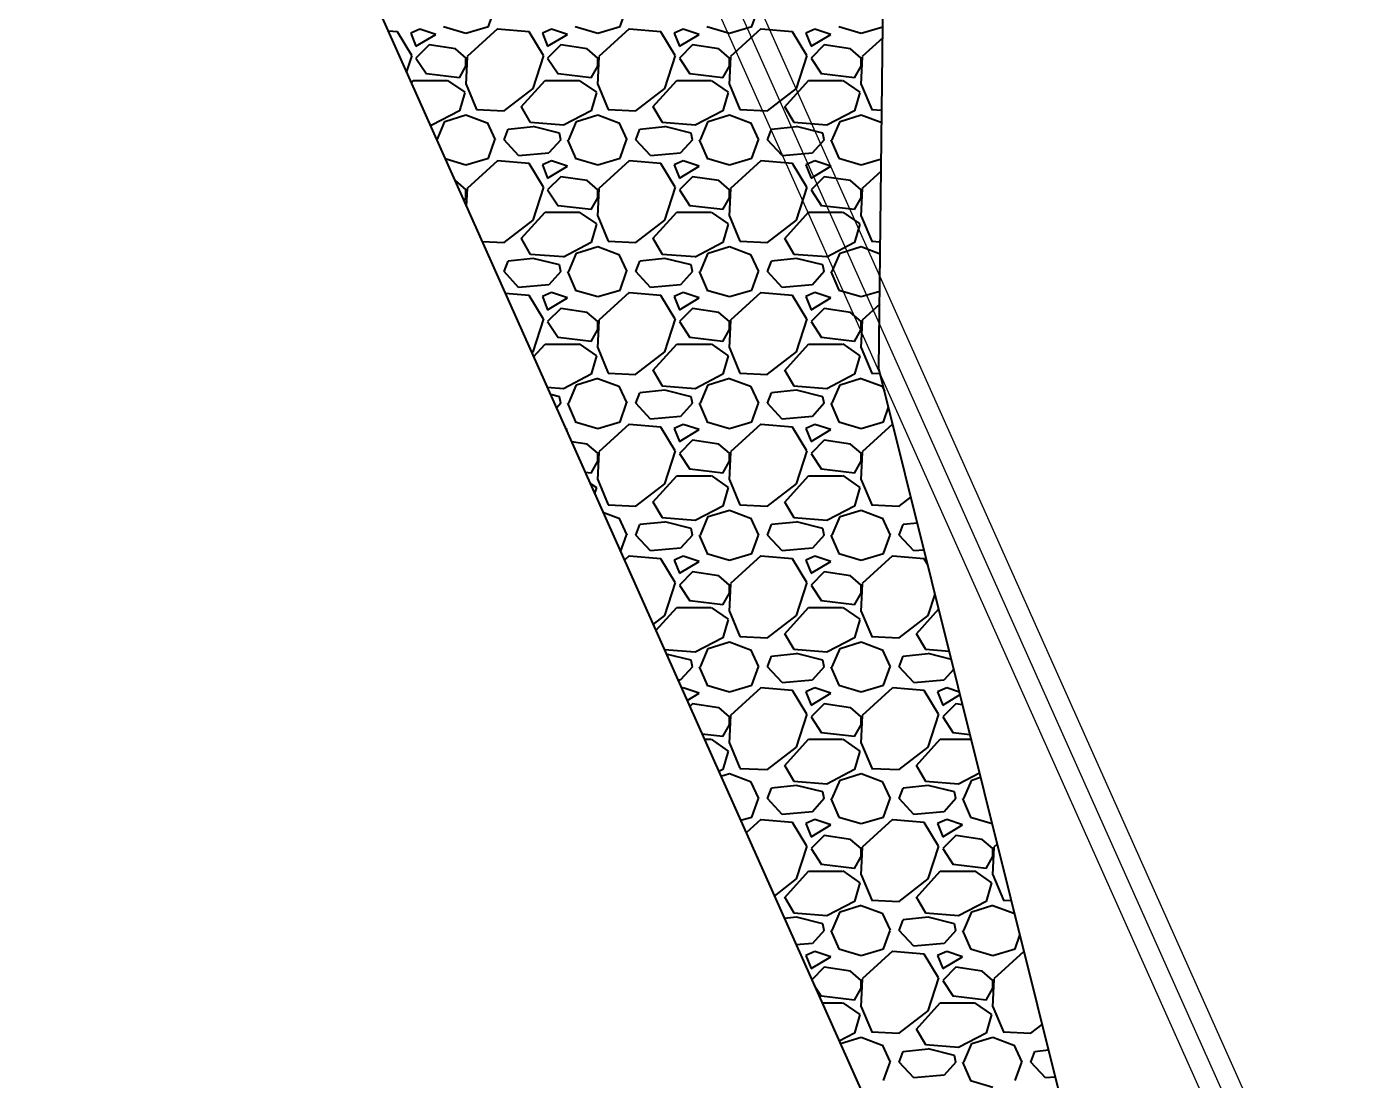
# Model space of a CAD drawing. Extents: x 2799052 to 2815686, y 1319509 to 1336143.
# Drawn here: x 2807717.33 to 2807737.42, y 1327325.72 to 1327341.72 of the extents above; entities that cross this region are included whole.
import ezdxf

# ---------------------------------------------------------------- set-up
doc = ezdxf.new("R2010")
doc.units = 0
doc.header["$LTSCALE"] = 0.5
doc.header["$MEASUREMENT"] = 0
doc.layers.add('C-Road-Asph-Hach-Bdry', color=64, linetype='Continuous', lineweight=25, plot=False)
for name, color, linetype, lineweight in [('C-RRAP', 160, 'Continuous', 40), ('C-SSWR', 1, 'Continuous', 25), ('C-Sswr-Pipe', 125, 'Continuous', 25)]:
    doc.layers.add(name, color=color, linetype=linetype, lineweight=lineweight)

msp = doc.modelspace()

# ---------------------------------------------------------------- linework, layer by layer
at = {"layer": 'C-Road-Asph-Hach-Bdry'}
msp.add_circle((2807368.688, 1327825.522), 8317.007, dxfattribs=at)
at = {"layer": 'C-RRAP'}
for p, q in [((2807698.453, 1327396.171), (2807736.771, 1327310.424)), ((2807730.272, 1327336.526), (2807730.415, 1327349.156)), ((2807736.771, 1327310.424), (2807730.272, 1327336.526))]:
    msp.add_line(p, q, dxfattribs=at)
at = {"layer": 'C-RRAP', "linetype": 'Continuous'}
for p, q in [((2807724.34, 1327341.72), (2807724.44, 1327342)), ((2807726.34, 1327341.72), (2807726.44, 1327342)), ((2807728.34, 1327341.72), (2807728.44, 1327342)), ((2807722.96, 1327341.639), (2807722.816, 1327341.651)), ((2807723.178, 1327341.279), (2807722.958, 1327341.639)), ((2807723.3, 1327341.68), (2807723.16, 1327341.62)), ((2807723.16, 1327341.62), (2807723.24, 1327341.42)), ((2807723.54, 1327341.6), (2807723.3, 1327341.68)), ((2807723.66, 1327341.72), (2807724, 1327341.62)), ((2807724, 1327341.62), (2807724.34, 1327341.72)), ((2807724.477, 1327341.683), (2807724.017, 1327341.263)), ((2807724.96, 1327341.639), (2807724.48, 1327341.679)), ((2807725.178, 1327341.279), (2807724.958, 1327341.639)), ((2807725.3, 1327341.68), (2807725.16, 1327341.62)), ((2807725.16, 1327341.62), (2807725.24, 1327341.42)), ((2807725.54, 1327341.6), (2807725.3, 1327341.68)), ((2807725.66, 1327341.72), (2807726, 1327341.62)), ((2807726, 1327341.62), (2807726.34, 1327341.72)), ((2807726.477, 1327341.683), (2807726.017, 1327341.263)), ((2807726.96, 1327341.639), (2807726.48, 1327341.679)), ((2807727.178, 1327341.279), (2807726.958, 1327341.639)), ((2807727.3, 1327341.68), (2807727.16, 1327341.62)), ((2807727.16, 1327341.62), (2807727.24, 1327341.42)), ((2807727.54, 1327341.6), (2807727.3, 1327341.68)), ((2807727.66, 1327341.72), (2807728, 1327341.62)), ((2807728, 1327341.62), (2807728.34, 1327341.72)), ((2807728.477, 1327341.683), (2807728.017, 1327341.263)), ((2807728.96, 1327341.639), (2807728.48, 1327341.679)), ((2807729.178, 1327341.279), (2807728.958, 1327341.639)), ((2807729.3, 1327341.68), (2807729.16, 1327341.62)), ((2807729.16, 1327341.62), (2807729.24, 1327341.42)), ((2807729.54, 1327341.6), (2807729.3, 1327341.68)), ((2807729.66, 1327341.72), (2807730, 1327341.62)), ((2807730, 1327341.62), (2807730.331, 1327341.717)), ((2807723.24, 1327341.42), (2807723.54, 1327341.6)), ((2807723.44, 1327341.44), (2807723.24, 1327341.24)), ((2807723.84, 1327341.38), (2807723.44, 1327341.44)), ((2807725.24, 1327341.42), (2807725.54, 1327341.6)), ((2807725.44, 1327341.44), (2807725.24, 1327341.24)), ((2807725.84, 1327341.38), (2807725.44, 1327341.44)), ((2807725.54, 1327341.6), (2807725.54, 1327341.6)), ((2807727.24, 1327341.42), (2807727.54, 1327341.6)), ((2807727.44, 1327341.44), (2807727.24, 1327341.24)), ((2807727.84, 1327341.38), (2807727.44, 1327341.44)), ((2807729.24, 1327341.42), (2807729.54, 1327341.6)), ((2807729.44, 1327341.44), (2807729.24, 1327341.24)), ((2807729.84, 1327341.38), (2807729.44, 1327341.44)), ((2807730.329, 1327341.547), (2807730.017, 1327341.263)), ((2807723.098, 1327341.021), (2807723.181, 1327341.28)), ((2807723.24, 1327341.24), (2807723.4, 1327341)), ((2807724.001, 1327341.241), (2807723.841, 1327341.381)), ((2807724.018, 1327341.26), (2807723.998, 1327340.84)), ((2807724, 1327341.12), (2807724, 1327341.24)), ((2807724.018, 1327341.26), (2807724.018, 1327341.26)), ((2807725.021, 1327340.78), (2807725.181, 1327341.28)), ((2807725.24, 1327341.24), (2807725.4, 1327341)), ((2807726.001, 1327341.241), (2807725.841, 1327341.381)), ((2807726.018, 1327341.26), (2807725.998, 1327340.84)), ((2807726, 1327341.12), (2807726, 1327341.24)), ((2807727.021, 1327340.78), (2807727.181, 1327341.28)), ((2807727.24, 1327341.24), (2807727.4, 1327341)), ((2807728.001, 1327341.241), (2807727.841, 1327341.381)), ((2807728.018, 1327341.26), (2807727.998, 1327340.84)), ((2807728, 1327341.12), (2807728, 1327341.24)), ((2807729.021, 1327340.78), (2807729.181, 1327341.28)), ((2807729.24, 1327341.24), (2807729.4, 1327341)), ((2807730.001, 1327341.241), (2807729.841, 1327341.381)), ((2807730.018, 1327341.26), (2807729.998, 1327340.84)), ((2807730, 1327341.12), (2807730, 1327341.24)), ((2807723.9, 1327340.94), (2807724, 1327341.12)), ((2807725.9, 1327340.94), (2807726, 1327341.12)), ((2807727.9, 1327340.94), (2807728, 1327341.12)), ((2807729.9, 1327340.94), (2807730, 1327341.12)), ((2807723.168, 1327340.864), (2807723.2, 1327340.9)), ((2807723.2, 1327340.9), (2807723.72, 1327340.9)), ((2807723.401, 1327341.005), (2807723.901, 1327340.945)), ((2807723.721, 1327340.902), (2807723.981, 1327340.722)), ((2807724.001, 1327340.84), (2807724.161, 1327340.46)), ((2807724.84, 1327340.5), (2807725.2, 1327340.9)), ((2807725.2, 1327340.9), (2807725.72, 1327340.9)), ((2807725.401, 1327341.005), (2807725.901, 1327340.945)), ((2807725.721, 1327340.902), (2807725.981, 1327340.722)), ((2807726.001, 1327340.84), (2807726.161, 1327340.46)), ((2807726.84, 1327340.5), (2807727.2, 1327340.9)), ((2807727.2, 1327340.9), (2807727.72, 1327340.9)), ((2807727.401, 1327341.005), (2807727.901, 1327340.945)), ((2807727.721, 1327340.902), (2807727.981, 1327340.722)), ((2807728.001, 1327340.84), (2807728.161, 1327340.46)), ((2807728.84, 1327340.5), (2807729.2, 1327340.9)), ((2807729.2, 1327340.9), (2807729.72, 1327340.9)), ((2807729.401, 1327341.005), (2807729.901, 1327340.945)), ((2807729.721, 1327340.902), (2807729.981, 1327340.722)), ((2807730.001, 1327340.84), (2807730.161, 1327340.46)), ((2807723.98, 1327340.72), (2807723.9, 1327340.44)), ((2807724.58, 1327340.44), (2807725.02, 1327340.78)), ((2807725.98, 1327340.72), (2807725.9, 1327340.44)), ((2807726.58, 1327340.44), (2807727.02, 1327340.78)), ((2807727.98, 1327340.72), (2807727.9, 1327340.44)), ((2807728.58, 1327340.44), (2807729.02, 1327340.78)), ((2807729.98, 1327340.72), (2807729.9, 1327340.44)), ((2807723.9, 1327340.44), (2807723.48, 1327340.22)), ((2807724.16, 1327340.459), (2807724.58, 1327340.439)), ((2807724.982, 1327340.261), (2807724.842, 1327340.501)), ((2807725.9, 1327340.44), (2807725.48, 1327340.22)), ((2807726.16, 1327340.459), (2807726.58, 1327340.439)), ((2807726.982, 1327340.261), (2807726.842, 1327340.501)), ((2807727.9, 1327340.44), (2807727.48, 1327340.22)), ((2807728.16, 1327340.459), (2807728.58, 1327340.439)), ((2807728.982, 1327340.261), (2807728.842, 1327340.501)), ((2807729.9, 1327340.44), (2807729.48, 1327340.22)), ((2807730.16, 1327340.459), (2807730.316, 1327340.452)), ((2807723.48, 1327340.221), (2807723.454, 1327340.223)), ((2807723.56, 1327340), (2807723.68, 1327340.28)), ((2807723.68, 1327340.28), (2807724, 1327340.38)), ((2807724, 1327340.379), (2807724.32, 1327340.259)), ((2807724.321, 1327340.261), (2807724.441, 1327340.001)), ((2807725.48, 1327340.221), (2807724.98, 1327340.261)), ((2807725.56, 1327340), (2807725.68, 1327340.28)), ((2807725.68, 1327340.28), (2807726, 1327340.38)), ((2807726, 1327340.379), (2807726.32, 1327340.259)), ((2807726.321, 1327340.261), (2807726.441, 1327340.001)), ((2807727.48, 1327340.221), (2807726.98, 1327340.261)), ((2807727.56, 1327340), (2807727.68, 1327340.28)), ((2807727.68, 1327340.28), (2807728, 1327340.38)), ((2807728, 1327340.379), (2807728.32, 1327340.259)), ((2807728.321, 1327340.261), (2807728.441, 1327340.001)), ((2807729.48, 1327340.221), (2807728.98, 1327340.261)), ((2807729.56, 1327340), (2807729.68, 1327340.28)), ((2807729.68, 1327340.28), (2807730, 1327340.38)), ((2807730, 1327340.379), (2807730.314, 1327340.261)), ((2807724.58, 1327340), (2807724.64, 1327340.16)), ((2807725.02, 1327340.198), (2807724.64, 1327340.158)), ((2807725.42, 1327340.1), (2807725.02, 1327340.2)), ((2807725.44, 1327340), (2807725.42, 1327340.1)), ((2807726.58, 1327340), (2807726.64, 1327340.16)), ((2807727.02, 1327340.198), (2807726.64, 1327340.158)), ((2807727.42, 1327340.1), (2807727.02, 1327340.2)), ((2807727.44, 1327340), (2807727.42, 1327340.1)), ((2807728.58, 1327340), (2807728.64, 1327340.16)), ((2807729.02, 1327340.198), (2807728.64, 1327340.158)), ((2807729.42, 1327340.1), (2807729.02, 1327340.2)), ((2807729.44, 1327340), (2807729.42, 1327340.1)), ((2807724.34, 1327339.72), (2807724.44, 1327340)), ((2807724.8, 1327339.76), (2807724.58, 1327340)), ((2807725.44, 1327340), (2807725.26, 1327339.8)), ((2807725.541, 1327340), (2807725.661, 1327339.72)), ((2807726.34, 1327339.72), (2807726.44, 1327340)), ((2807726.8, 1327339.76), (2807726.58, 1327340)), ((2807727.44, 1327340), (2807727.26, 1327339.8)), ((2807727.541, 1327340), (2807727.661, 1327339.72)), ((2807728.34, 1327339.72), (2807728.44, 1327340)), ((2807728.8, 1327339.76), (2807728.58, 1327340)), ((2807729.44, 1327340), (2807729.26, 1327339.8)), ((2807729.541, 1327340), (2807729.661, 1327339.72)), ((2807723.682, 1327339.714), (2807724, 1327339.62)), ((2807724, 1327339.62), (2807724.34, 1327339.72)), ((2807724.477, 1327339.683), (2807724.017, 1327339.263)), ((2807724.96, 1327339.639), (2807724.48, 1327339.679)), ((2807725.26, 1327339.799), (2807724.8, 1327339.759)), ((2807725.178, 1327339.279), (2807724.958, 1327339.639)), ((2807725.3, 1327339.68), (2807725.16, 1327339.62)), ((2807725.16, 1327339.62), (2807725.24, 1327339.42)), ((2807725.54, 1327339.6), (2807725.3, 1327339.68)), ((2807725.66, 1327339.72), (2807726, 1327339.62)), ((2807726, 1327339.62), (2807726.34, 1327339.72)), ((2807726.477, 1327339.683), (2807726.017, 1327339.263)), ((2807726.96, 1327339.639), (2807726.48, 1327339.679)), ((2807727.26, 1327339.799), (2807726.8, 1327339.759)), ((2807727.178, 1327339.279), (2807726.958, 1327339.639)), ((2807727.3, 1327339.68), (2807727.16, 1327339.62)), ((2807727.16, 1327339.62), (2807727.24, 1327339.42)), ((2807727.54, 1327339.6), (2807727.3, 1327339.68)), ((2807727.66, 1327339.72), (2807728, 1327339.62)), ((2807728, 1327339.62), (2807728.34, 1327339.72)), ((2807728.477, 1327339.683), (2807728.017, 1327339.263)), ((2807728.96, 1327339.639), (2807728.48, 1327339.679)), ((2807729.26, 1327339.799), (2807728.8, 1327339.759)), ((2807729.178, 1327339.279), (2807728.958, 1327339.639)), ((2807729.3, 1327339.68), (2807729.16, 1327339.62)), ((2807729.16, 1327339.62), (2807729.24, 1327339.42)), ((2807729.54, 1327339.6), (2807729.3, 1327339.68)), ((2807729.66, 1327339.72), (2807730, 1327339.62)), ((2807730, 1327339.62), (2807730.308, 1327339.711)), ((2807725.24, 1327339.42), (2807725.54, 1327339.6)), ((2807725.44, 1327339.44), (2807725.24, 1327339.24)), ((2807725.84, 1327339.38), (2807725.44, 1327339.44)), ((2807727.24, 1327339.42), (2807727.54, 1327339.6)), ((2807727.44, 1327339.44), (2807727.24, 1327339.24)), ((2807727.84, 1327339.38), (2807727.44, 1327339.44)), ((2807729.24, 1327339.42), (2807729.54, 1327339.6)), ((2807729.44, 1327339.44), (2807729.24, 1327339.24)), ((2807729.84, 1327339.38), (2807729.44, 1327339.44)), ((2807730.306, 1327339.526), (2807730.017, 1327339.263)), ((2807723.84, 1327339.38), (2807723.831, 1327339.381)), ((2807724.001, 1327339.241), (2807723.841, 1327339.381)), ((2807724, 1327339.12), (2807724, 1327339.24)), ((2807724.018, 1327339.26), (2807724.005, 1327338.99)), ((2807725.021, 1327338.78), (2807725.181, 1327339.28)), ((2807725.24, 1327339.24), (2807725.4, 1327339)), ((2807726.001, 1327339.241), (2807725.841, 1327339.381)), ((2807726.018, 1327339.26), (2807725.998, 1327338.84)), ((2807726, 1327339.12), (2807726, 1327339.24)), ((2807727.021, 1327338.78), (2807727.181, 1327339.28)), ((2807727.24, 1327339.24), (2807727.4, 1327339)), ((2807728.001, 1327339.241), (2807727.841, 1327339.381)), ((2807728.018, 1327339.26), (2807727.998, 1327338.84)), ((2807728, 1327339.12), (2807728, 1327339.24)), ((2807729.021, 1327338.78), (2807729.181, 1327339.28)), ((2807729.24, 1327339.24), (2807729.4, 1327339)), ((2807730.001, 1327339.241), (2807729.841, 1327339.381)), ((2807730.018, 1327339.26), (2807729.998, 1327338.84)), ((2807730, 1327339.12), (2807730, 1327339.24)), ((2807723.971, 1327339.068), (2807724, 1327339.12)), ((2807725.9, 1327338.94), (2807726, 1327339.12)), ((2807727.9, 1327338.94), (2807728, 1327339.12)), ((2807729.9, 1327338.94), (2807730, 1327339.12)), ((2807724.84, 1327338.5), (2807725.2, 1327338.9)), ((2807725.2, 1327338.9), (2807725.72, 1327338.9)), ((2807725.401, 1327339.005), (2807725.901, 1327338.945)), ((2807725.721, 1327338.902), (2807725.981, 1327338.722)), ((2807726.001, 1327338.84), (2807726.161, 1327338.46)), ((2807726.84, 1327338.5), (2807727.2, 1327338.9)), ((2807727.2, 1327338.9), (2807727.72, 1327338.9)), ((2807727.401, 1327339.005), (2807727.901, 1327338.945)), ((2807727.721, 1327338.902), (2807727.981, 1327338.722)), ((2807728.001, 1327338.84), (2807728.161, 1327338.46)), ((2807728.84, 1327338.5), (2807729.2, 1327338.9)), ((2807729.2, 1327338.9), (2807729.72, 1327338.9)), ((2807729.401, 1327339.005), (2807729.901, 1327338.945)), ((2807729.721, 1327338.902), (2807729.981, 1327338.722)), ((2807730.001, 1327338.84), (2807730.161, 1327338.46)), ((2807724.58, 1327338.44), (2807725.02, 1327338.78)), ((2807725.98, 1327338.72), (2807725.9, 1327338.44)), ((2807726.58, 1327338.44), (2807727.02, 1327338.78)), ((2807727.98, 1327338.72), (2807727.9, 1327338.44)), ((2807728.58, 1327338.44), (2807729.02, 1327338.78)), ((2807729.98, 1327338.72), (2807729.9, 1327338.44)), ((2807724.245, 1327338.455), (2807724.58, 1327338.439)), ((2807724.982, 1327338.261), (2807724.842, 1327338.501)), ((2807725.9, 1327338.44), (2807725.48, 1327338.22)), ((2807726.16, 1327338.459), (2807726.58, 1327338.439)), ((2807726.982, 1327338.261), (2807726.842, 1327338.501)), ((2807727.9, 1327338.44), (2807727.48, 1327338.22)), ((2807728.16, 1327338.459), (2807728.58, 1327338.439)), ((2807728.982, 1327338.261), (2807728.842, 1327338.501)), ((2807729.9, 1327338.44), (2807729.48, 1327338.22)), ((2807730.16, 1327338.459), (2807730.294, 1327338.453)), ((2807725.48, 1327338.221), (2807724.98, 1327338.261)), ((2807725.56, 1327338), (2807725.68, 1327338.28)), ((2807725.68, 1327338.28), (2807726, 1327338.38)), ((2807726, 1327338.379), (2807726.32, 1327338.259)), ((2807726.321, 1327338.261), (2807726.441, 1327338.001)), ((2807727.48, 1327338.221), (2807726.98, 1327338.261)), ((2807727.56, 1327338), (2807727.68, 1327338.28)), ((2807727.68, 1327338.28), (2807728, 1327338.38)), ((2807728, 1327338.379), (2807728.32, 1327338.259)), ((2807728.321, 1327338.261), (2807728.441, 1327338.001)), ((2807729.48, 1327338.221), (2807728.98, 1327338.261)), ((2807729.56, 1327338), (2807729.68, 1327338.28)), ((2807729.68, 1327338.28), (2807730, 1327338.38)), ((2807730, 1327338.379), (2807730.291, 1327338.27)), ((2807724.58, 1327338), (2807724.64, 1327338.16)), ((2807725.02, 1327338.198), (2807724.64, 1327338.158)), ((2807725.42, 1327338.1), (2807725.02, 1327338.2)), ((2807725.44, 1327338), (2807725.42, 1327338.1)), ((2807726.58, 1327338), (2807726.64, 1327338.16)), ((2807727.02, 1327338.198), (2807726.64, 1327338.158)), ((2807727.42, 1327338.1), (2807727.02, 1327338.2)), ((2807727.44, 1327338), (2807727.42, 1327338.1)), ((2807728.58, 1327338), (2807728.64, 1327338.16)), ((2807729.02, 1327338.198), (2807728.64, 1327338.158)), ((2807729.42, 1327338.1), (2807729.02, 1327338.2)), ((2807729.02, 1327338.198), (2807729.02, 1327338.198)), ((2807729.44, 1327338), (2807729.42, 1327338.1)), ((2807724.8, 1327337.76), (2807724.58, 1327338)), ((2807725.44, 1327338), (2807725.26, 1327337.8)), ((2807725.541, 1327338), (2807725.661, 1327337.72)), ((2807726.34, 1327337.72), (2807726.44, 1327338)), ((2807726.8, 1327337.76), (2807726.58, 1327338)), ((2807727.44, 1327338), (2807727.26, 1327337.8)), ((2807727.541, 1327338), (2807727.661, 1327337.72)), ((2807728.34, 1327337.72), (2807728.44, 1327338)), ((2807728.8, 1327337.76), (2807728.58, 1327338)), ((2807729.44, 1327338), (2807729.26, 1327337.8)), ((2807729.541, 1327338), (2807729.661, 1327337.72)), ((2807724.96, 1327337.639), (2807724.596, 1327337.669)), ((2807725.26, 1327337.799), (2807724.8, 1327337.759)), ((2807725.178, 1327337.279), (2807724.958, 1327337.639)), ((2807725.3, 1327337.68), (2807725.16, 1327337.62)), ((2807725.16, 1327337.62), (2807725.24, 1327337.42)), ((2807725.24, 1327337.42), (2807725.54, 1327337.6)), ((2807725.54, 1327337.6), (2807725.3, 1327337.68)), ((2807725.66, 1327337.72), (2807726, 1327337.62)), ((2807726, 1327337.62), (2807726.34, 1327337.72)), ((2807726.477, 1327337.683), (2807726.017, 1327337.263)), ((2807726.96, 1327337.639), (2807726.48, 1327337.679)), ((2807727.26, 1327337.799), (2807726.8, 1327337.759)), ((2807727.178, 1327337.279), (2807726.958, 1327337.639)), ((2807727.3, 1327337.68), (2807727.16, 1327337.62)), ((2807727.16, 1327337.62), (2807727.24, 1327337.42)), ((2807727.24, 1327337.42), (2807727.54, 1327337.6)), ((2807727.54, 1327337.6), (2807727.3, 1327337.68)), ((2807727.66, 1327337.72), (2807728, 1327337.62)), ((2807728, 1327337.62), (2807728.34, 1327337.72)), ((2807728.477, 1327337.683), (2807728.017, 1327337.263)), ((2807728.96, 1327337.639), (2807728.48, 1327337.679)), ((2807729.26, 1327337.799), (2807728.8, 1327337.759)), ((2807729.178, 1327337.279), (2807728.958, 1327337.639)), ((2807729.3, 1327337.68), (2807729.16, 1327337.62)), ((2807729.16, 1327337.62), (2807729.24, 1327337.42)), ((2807729.24, 1327337.42), (2807729.54, 1327337.6)), ((2807729.54, 1327337.6), (2807729.3, 1327337.68)), ((2807729.66, 1327337.72), (2807730, 1327337.62)), ((2807730, 1327337.62), (2807730.285, 1327337.704)), ((2807725.44, 1327337.44), (2807725.24, 1327337.24)), ((2807725.84, 1327337.38), (2807725.44, 1327337.44)), ((2807727.44, 1327337.44), (2807727.24, 1327337.24)), ((2807727.84, 1327337.38), (2807727.44, 1327337.44)), ((2807729.44, 1327337.44), (2807729.24, 1327337.24)), ((2807729.84, 1327337.38), (2807729.44, 1327337.44)), ((2807730.283, 1327337.505), (2807730.017, 1327337.263)), ((2807725.021, 1327336.78), (2807725.181, 1327337.28)), ((2807725.24, 1327337.24), (2807725.4, 1327337)), ((2807726.001, 1327337.241), (2807725.841, 1327337.381)), ((2807726.018, 1327337.26), (2807725.998, 1327336.84)), ((2807726, 1327337.12), (2807726, 1327337.24)), ((2807727.021, 1327336.78), (2807727.181, 1327337.28)), ((2807727.24, 1327337.24), (2807727.4, 1327337)), ((2807728.001, 1327337.241), (2807727.841, 1327337.381)), ((2807728.018, 1327337.26), (2807727.998, 1327336.84)), ((2807728, 1327337.12), (2807728, 1327337.24)), ((2807729.021, 1327336.78), (2807729.181, 1327337.28)), ((2807729.24, 1327337.24), (2807729.4, 1327337)), ((2807730.001, 1327337.241), (2807729.841, 1327337.381)), ((2807730.018, 1327337.26), (2807729.998, 1327336.84)), ((2807730, 1327337.12), (2807730, 1327337.24)), ((2807725.401, 1327337.005), (2807725.901, 1327336.945)), ((2807725.9, 1327336.94), (2807726, 1327337.12)), ((2807727.401, 1327337.005), (2807727.901, 1327336.945)), ((2807727.9, 1327336.94), (2807728, 1327337.12)), ((2807729.401, 1327337.005), (2807729.901, 1327336.945)), ((2807729.9, 1327336.94), (2807730, 1327337.12)), ((2807725.026, 1327336.707), (2807725.2, 1327336.9)), ((2807725.2, 1327336.9), (2807725.72, 1327336.9)), ((2807725.721, 1327336.902), (2807725.981, 1327336.722)), ((2807726.001, 1327336.84), (2807726.161, 1327336.46)), ((2807726.84, 1327336.5), (2807727.2, 1327336.9)), ((2807727.2, 1327336.9), (2807727.72, 1327336.9)), ((2807727.721, 1327336.902), (2807727.981, 1327336.722)), ((2807728.001, 1327336.84), (2807728.161, 1327336.46)), ((2807728.84, 1327336.5), (2807729.2, 1327336.9)), ((2807729.2, 1327336.9), (2807729.72, 1327336.9)), ((2807729.721, 1327336.902), (2807729.981, 1327336.722)), ((2807730.001, 1327336.84), (2807730.161, 1327336.46)), ((2807725, 1327336.764), (2807725.02, 1327336.78)), ((2807725.98, 1327336.72), (2807725.9, 1327336.44)), ((2807726.58, 1327336.44), (2807727.02, 1327336.78)), ((2807727.98, 1327336.72), (2807727.9, 1327336.44)), ((2807728.58, 1327336.44), (2807729.02, 1327336.78)), ((2807729.98, 1327336.72), (2807729.9, 1327336.44)), ((2807725.9, 1327336.44), (2807725.48, 1327336.22)), ((2807726.16, 1327336.459), (2807726.58, 1327336.439)), ((2807726.982, 1327336.261), (2807726.842, 1327336.501)), ((2807727.9, 1327336.44), (2807727.48, 1327336.22)), ((2807728.16, 1327336.459), (2807728.58, 1327336.439)), ((2807728.982, 1327336.261), (2807728.842, 1327336.501)), ((2807729.9, 1327336.44), (2807729.48, 1327336.22)), ((2807730.16, 1327336.459), (2807730.29, 1327336.453)), ((2807725.48, 1327336.221), (2807725.234, 1327336.241)), ((2807725.56, 1327336), (2807725.68, 1327336.28)), ((2807725.68, 1327336.28), (2807726, 1327336.38)), ((2807726, 1327336.379), (2807726.32, 1327336.259)), ((2807726.321, 1327336.261), (2807726.441, 1327336.001)), ((2807727.02, 1327336.198), (2807726.64, 1327336.158)), ((2807727.48, 1327336.221), (2807726.98, 1327336.261)), ((2807727.42, 1327336.1), (2807727.02, 1327336.2)), ((2807727.56, 1327336), (2807727.68, 1327336.28)), ((2807727.68, 1327336.28), (2807728, 1327336.38)), ((2807728, 1327336.379), (2807728.32, 1327336.259)), ((2807728.321, 1327336.261), (2807728.441, 1327336.001)), ((2807729.02, 1327336.198), (2807728.64, 1327336.158)), ((2807729.48, 1327336.221), (2807728.98, 1327336.261)), ((2807729.42, 1327336.1), (2807729.02, 1327336.2)), ((2807729.56, 1327336), (2807729.68, 1327336.28)), ((2807729.68, 1327336.28), (2807730, 1327336.38)), ((2807730, 1327336.379), (2807730.32, 1327336.259)), ((2807730.321, 1327336.261), (2807730.357, 1327336.184)), ((2807725.42, 1327336.1), (2807725.281, 1327336.135)), ((2807725.44, 1327336), (2807725.375, 1327335.926)), ((2807725.44, 1327336), (2807725.42, 1327336.1)), ((2807725.541, 1327336), (2807725.661, 1327335.72)), ((2807726.34, 1327335.72), (2807726.44, 1327336)), ((2807726.58, 1327336), (2807726.64, 1327336.16)), ((2807726.8, 1327335.76), (2807726.58, 1327336)), ((2807727.44, 1327336), (2807727.26, 1327335.8)), ((2807727.44, 1327336), (2807727.42, 1327336.1)), ((2807727.541, 1327336), (2807727.661, 1327335.72)), ((2807728.34, 1327335.72), (2807728.44, 1327336)), ((2807728.58, 1327336), (2807728.64, 1327336.16)), ((2807728.8, 1327335.76), (2807728.58, 1327336)), ((2807729.44, 1327336), (2807729.26, 1327335.8)), ((2807729.44, 1327336), (2807729.42, 1327336.1)), ((2807729.541, 1327336), (2807729.661, 1327335.72)), ((2807727.26, 1327335.799), (2807726.8, 1327335.759)), ((2807729.26, 1327335.799), (2807728.8, 1327335.759)), ((2807730.34, 1327335.72), (2807730.418, 1327335.939)), ((2807725.54, 1327335.6), (2807725.517, 1327335.608)), ((2807725.525, 1327335.591), (2807725.54, 1327335.6)), ((2807725.66, 1327335.72), (2807726, 1327335.62)), ((2807726, 1327335.62), (2807726.34, 1327335.72)), ((2807726.477, 1327335.683), (2807726.017, 1327335.263)), ((2807726.96, 1327335.639), (2807726.48, 1327335.679)), ((2807727.178, 1327335.279), (2807726.958, 1327335.639)), ((2807727.3, 1327335.68), (2807727.16, 1327335.62)), ((2807727.16, 1327335.62), (2807727.24, 1327335.42)), ((2807727.24, 1327335.42), (2807727.54, 1327335.6)), ((2807727.54, 1327335.6), (2807727.3, 1327335.68)), ((2807727.66, 1327335.72), (2807728, 1327335.62)), ((2807728, 1327335.62), (2807728.34, 1327335.72)), ((2807728.477, 1327335.683), (2807728.017, 1327335.263)), ((2807728.96, 1327335.639), (2807728.48, 1327335.679)), ((2807729.178, 1327335.279), (2807728.958, 1327335.639)), ((2807729.3, 1327335.68), (2807729.16, 1327335.62)), ((2807729.16, 1327335.62), (2807729.24, 1327335.42)), ((2807729.24, 1327335.42), (2807729.54, 1327335.6)), ((2807729.54, 1327335.6), (2807729.3, 1327335.68)), ((2807729.66, 1327335.72), (2807730, 1327335.62)), ((2807730, 1327335.62), (2807730.34, 1327335.72)), ((2807730.477, 1327335.683), (2807730.017, 1327335.263)), ((2807725.84, 1327335.38), (2807725.603, 1327335.415)), ((2807727.44, 1327335.44), (2807727.24, 1327335.24)), ((2807727.84, 1327335.38), (2807727.44, 1327335.44)), ((2807729.44, 1327335.44), (2807729.24, 1327335.24)), ((2807729.84, 1327335.38), (2807729.44, 1327335.44)), ((2807726.001, 1327335.241), (2807725.841, 1327335.381)), ((2807726.018, 1327335.26), (2807725.998, 1327334.84)), ((2807726, 1327335.12), (2807726, 1327335.24)), ((2807727.021, 1327334.78), (2807727.181, 1327335.28)), ((2807727.24, 1327335.24), (2807727.4, 1327335)), ((2807728.001, 1327335.241), (2807727.841, 1327335.381)), ((2807728.018, 1327335.26), (2807727.998, 1327334.84)), ((2807728, 1327335.12), (2807728, 1327335.24)), ((2807729.021, 1327334.78), (2807729.181, 1327335.28)), ((2807729.24, 1327335.24), (2807729.4, 1327335)), ((2807730.001, 1327335.241), (2807729.841, 1327335.381)), ((2807730.018, 1327335.26), (2807729.998, 1327334.84)), ((2807730, 1327335.12), (2807730, 1327335.24)), ((2807725.9, 1327334.94), (2807726, 1327335.12)), ((2807727.401, 1327335.005), (2807727.901, 1327334.945)), ((2807727.9, 1327334.94), (2807728, 1327335.12)), ((2807729.401, 1327335.005), (2807729.901, 1327334.945)), ((2807729.9, 1327334.94), (2807730, 1327335.12)), ((2807725.808, 1327334.956), (2807725.901, 1327334.945)), ((2807725.882, 1327334.79), (2807725.981, 1327334.722)), ((2807726.001, 1327334.84), (2807726.161, 1327334.46)), ((2807726.84, 1327334.5), (2807727.2, 1327334.9)), ((2807727.2, 1327334.9), (2807727.72, 1327334.9)), ((2807727.721, 1327334.902), (2807727.981, 1327334.722)), ((2807728.001, 1327334.84), (2807728.161, 1327334.46)), ((2807728.84, 1327334.5), (2807729.2, 1327334.9)), ((2807729.2, 1327334.9), (2807729.72, 1327334.9)), ((2807729.721, 1327334.902), (2807729.981, 1327334.722)), ((2807730.001, 1327334.84), (2807730.161, 1327334.46)), ((2807725.98, 1327334.72), (2807725.954, 1327334.629)), ((2807725.98, 1327334.72), (2807725.98, 1327334.72)), ((2807726.58, 1327334.44), (2807727.02, 1327334.78)), ((2807727.98, 1327334.72), (2807727.9, 1327334.44)), ((2807728.58, 1327334.44), (2807729.02, 1327334.78)), ((2807729.98, 1327334.72), (2807729.9, 1327334.44)), ((2807726.16, 1327334.459), (2807726.58, 1327334.439)), ((2807726.982, 1327334.261), (2807726.842, 1327334.501)), ((2807727.9, 1327334.44), (2807727.48, 1327334.22)), ((2807728.16, 1327334.459), (2807728.58, 1327334.439)), ((2807728.982, 1327334.261), (2807728.842, 1327334.501)), ((2807729.9, 1327334.44), (2807729.48, 1327334.22)), ((2807730.16, 1327334.459), (2807730.58, 1327334.439)), ((2807730.58, 1327334.44), (2807730.757, 1327334.577)), ((2807726.079, 1327334.349), (2807726.32, 1327334.259)), ((2807726.321, 1327334.261), (2807726.441, 1327334.001)), ((2807727.02, 1327334.198), (2807726.64, 1327334.158)), ((2807727.48, 1327334.221), (2807726.98, 1327334.261)), ((2807727.42, 1327334.1), (2807727.02, 1327334.2)), ((2807727.56, 1327334), (2807727.68, 1327334.28)), ((2807727.68, 1327334.28), (2807728, 1327334.38)), ((2807728, 1327334.379), (2807728.32, 1327334.259)), ((2807728.321, 1327334.261), (2807728.441, 1327334.001)), ((2807729.02, 1327334.198), (2807728.64, 1327334.158)), ((2807729.48, 1327334.221), (2807728.98, 1327334.261)), ((2807729.42, 1327334.1), (2807729.02, 1327334.2)), ((2807729.56, 1327334), (2807729.68, 1327334.28)), ((2807729.68, 1327334.28), (2807730, 1327334.38)), ((2807730, 1327334.379), (2807730.32, 1327334.259)), ((2807730.321, 1327334.261), (2807730.441, 1327334.001)), ((2807726.349, 1327333.746), (2807726.44, 1327334)), ((2807726.58, 1327334), (2807726.64, 1327334.16)), ((2807726.8, 1327333.76), (2807726.58, 1327334)), ((2807727.44, 1327334), (2807727.26, 1327333.8)), ((2807727.44, 1327334), (2807727.42, 1327334.1)), ((2807727.541, 1327334), (2807727.661, 1327333.72)), ((2807728.34, 1327333.72), (2807728.44, 1327334)), ((2807728.58, 1327334), (2807728.64, 1327334.16)), ((2807728.8, 1327333.76), (2807728.58, 1327334)), ((2807729.44, 1327334), (2807729.26, 1327333.8)), ((2807729.44, 1327334), (2807729.42, 1327334.1)), ((2807729.541, 1327334), (2807729.661, 1327333.72)), ((2807730.34, 1327333.72), (2807730.44, 1327334)), ((2807730.58, 1327334), (2807730.64, 1327334.16)), ((2807730.8, 1327333.76), (2807730.58, 1327334)), ((2807730.856, 1327334.181), (2807730.64, 1327334.158)), ((2807727.26, 1327333.799), (2807726.8, 1327333.759)), ((2807729.26, 1327333.799), (2807728.8, 1327333.759)), ((2807726.477, 1327333.683), (2807726.406, 1327333.618)), ((2807726.96, 1327333.639), (2807726.48, 1327333.679)), ((2807727.178, 1327333.279), (2807726.958, 1327333.639)), ((2807727.3, 1327333.68), (2807727.16, 1327333.62)), ((2807727.16, 1327333.62), (2807727.24, 1327333.42)), ((2807727.24, 1327333.42), (2807727.54, 1327333.6)), ((2807727.54, 1327333.6), (2807727.3, 1327333.68)), ((2807727.66, 1327333.72), (2807728, 1327333.62)), ((2807728, 1327333.62), (2807728.34, 1327333.72)), ((2807728.477, 1327333.683), (2807728.017, 1327333.263)), ((2807728.96, 1327333.639), (2807728.48, 1327333.679)), ((2807729.178, 1327333.279), (2807728.958, 1327333.639)), ((2807729.3, 1327333.68), (2807729.16, 1327333.62)), ((2807729.16, 1327333.62), (2807729.24, 1327333.42)), ((2807729.24, 1327333.42), (2807729.54, 1327333.6)), ((2807729.54, 1327333.6), (2807729.3, 1327333.68)), ((2807729.66, 1327333.72), (2807730, 1327333.62)), ((2807730, 1327333.62), (2807730.34, 1327333.72)), ((2807730.477, 1327333.683), (2807730.017, 1327333.263)), ((2807730.96, 1327333.639), (2807730.48, 1327333.679)), ((2807730.957, 1327333.773), (2807730.8, 1327333.759)), ((2807731.013, 1327333.547), (2807730.958, 1327333.639)), ((2807727.44, 1327333.44), (2807727.24, 1327333.24)), ((2807727.84, 1327333.38), (2807727.44, 1327333.44)), ((2807728.001, 1327333.241), (2807727.841, 1327333.381)), ((2807729.44, 1327333.44), (2807729.24, 1327333.24)), ((2807729.84, 1327333.38), (2807729.44, 1327333.44)), ((2807730.001, 1327333.241), (2807729.841, 1327333.381)), ((2807727.021, 1327332.78), (2807727.181, 1327333.28)), ((2807727.24, 1327333.24), (2807727.4, 1327333)), ((2807728.018, 1327333.26), (2807727.998, 1327332.84)), ((2807728, 1327333.12), (2807728, 1327333.24)), ((2807729.021, 1327332.78), (2807729.181, 1327333.28)), ((2807729.24, 1327333.24), (2807729.4, 1327333)), ((2807730.018, 1327333.26), (2807729.998, 1327332.84)), ((2807730, 1327333.12), (2807730, 1327333.24)), ((2807727.401, 1327333.005), (2807727.901, 1327332.945)), ((2807727.9, 1327332.94), (2807728, 1327333.12)), ((2807729.401, 1327333.005), (2807729.901, 1327332.945)), ((2807729.9, 1327332.94), (2807730, 1327333.12)), ((2807731.021, 1327332.78), (2807731.124, 1327333.102)), ((2807726.842, 1327332.642), (2807727.02, 1327332.78)), ((2807726.884, 1327332.549), (2807727.2, 1327332.9)), ((2807727.2, 1327332.9), (2807727.72, 1327332.9)), ((2807727.721, 1327332.902), (2807727.981, 1327332.722)), ((2807728.001, 1327332.84), (2807728.161, 1327332.46)), ((2807728.58, 1327332.44), (2807729.02, 1327332.78)), ((2807728.84, 1327332.5), (2807729.2, 1327332.9)), ((2807729.2, 1327332.9), (2807729.72, 1327332.9)), ((2807729.721, 1327332.902), (2807729.981, 1327332.722)), ((2807730.001, 1327332.84), (2807730.161, 1327332.46)), ((2807730.58, 1327332.44), (2807731.02, 1327332.78)), ((2807730.84, 1327332.5), (2807731.18, 1327332.878)), ((2807727.98, 1327332.72), (2807727.9, 1327332.44)), ((2807729.98, 1327332.72), (2807729.9, 1327332.44)), ((2807727.9, 1327332.44), (2807727.48, 1327332.22)), ((2807727.68, 1327332.28), (2807728, 1327332.38)), ((2807728, 1327332.379), (2807728.32, 1327332.259)), ((2807728.16, 1327332.459), (2807728.58, 1327332.439)), ((2807728.982, 1327332.261), (2807728.842, 1327332.501)), ((2807729.9, 1327332.44), (2807729.48, 1327332.22)), ((2807729.68, 1327332.28), (2807730, 1327332.38)), ((2807730, 1327332.379), (2807730.32, 1327332.259)), ((2807730, 1327332.379), (2807730, 1327332.379)), ((2807730.16, 1327332.459), (2807730.58, 1327332.439)), ((2807730.982, 1327332.261), (2807730.842, 1327332.501)), ((2807727.48, 1327332.221), (2807727.014, 1327332.258)), ((2807727.42, 1327332.1), (2807727.042, 1327332.194)), ((2807727.56, 1327332), (2807727.68, 1327332.28)), ((2807728.321, 1327332.261), (2807728.441, 1327332.001)), ((2807729.02, 1327332.198), (2807728.64, 1327332.158)), ((2807729.48, 1327332.221), (2807728.98, 1327332.261)), ((2807729.42, 1327332.1), (2807729.02, 1327332.2)), ((2807729.56, 1327332), (2807729.68, 1327332.28)), ((2807730.321, 1327332.261), (2807730.441, 1327332.001)), ((2807731.02, 1327332.198), (2807730.64, 1327332.158)), ((2807731.341, 1327332.232), (2807730.98, 1327332.261)), ((2807731.371, 1327332.112), (2807731.02, 1327332.2)), ((2807727.44, 1327332), (2807727.26, 1327331.8)), ((2807727.44, 1327332), (2807727.42, 1327332.1)), ((2807727.541, 1327332), (2807727.661, 1327331.72)), ((2807728.34, 1327331.72), (2807728.44, 1327332)), ((2807728.58, 1327332), (2807728.64, 1327332.16)), ((2807728.8, 1327331.76), (2807728.58, 1327332)), ((2807729.44, 1327332), (2807729.26, 1327331.8)), ((2807729.44, 1327332), (2807729.42, 1327332.1)), ((2807729.541, 1327332), (2807729.661, 1327331.72)), ((2807730.34, 1327331.72), (2807730.44, 1327332)), ((2807730.58, 1327332), (2807730.64, 1327332.16)), ((2807730.8, 1327331.76), (2807730.58, 1327332)), ((2807727.26, 1327331.799), (2807727.22, 1327331.796)), ((2807729.26, 1327331.799), (2807728.8, 1327331.759)), ((2807731.26, 1327331.799), (2807730.8, 1327331.759)), ((2807731.408, 1327331.963), (2807731.26, 1327331.8)), ((2807727.3, 1327331.68), (2807727.277, 1327331.67)), ((2807727.54, 1327331.6), (2807727.3, 1327331.68)), ((2807727.357, 1327331.49), (2807727.54, 1327331.6)), ((2807727.66, 1327331.72), (2807728, 1327331.62)), ((2807728, 1327331.62), (2807728.34, 1327331.72)), ((2807728.477, 1327331.683), (2807728.017, 1327331.263)), ((2807728.96, 1327331.639), (2807728.48, 1327331.679)), ((2807729.178, 1327331.279), (2807728.958, 1327331.639)), ((2807729.3, 1327331.68), (2807729.16, 1327331.62)), ((2807729.16, 1327331.62), (2807729.24, 1327331.42)), ((2807729.24, 1327331.42), (2807729.54, 1327331.6)), ((2807729.54, 1327331.6), (2807729.3, 1327331.68)), ((2807729.66, 1327331.72), (2807730, 1327331.62)), ((2807730, 1327331.62), (2807730.34, 1327331.72)), ((2807730.477, 1327331.683), (2807730.017, 1327331.263)), ((2807730.96, 1327331.639), (2807730.48, 1327331.679)), ((2807731.178, 1327331.279), (2807730.958, 1327331.639)), ((2807731.3, 1327331.68), (2807731.16, 1327331.62)), ((2807731.16, 1327331.62), (2807731.24, 1327331.42)), ((2807731.24, 1327331.42), (2807731.504, 1327331.578)), ((2807731.494, 1327331.615), (2807731.3, 1327331.68)), ((2807727.44, 1327331.44), (2807727.398, 1327331.398)), ((2807727.84, 1327331.38), (2807727.44, 1327331.44)), ((2807728.001, 1327331.241), (2807727.841, 1327331.381)), ((2807729.44, 1327331.44), (2807729.24, 1327331.24)), ((2807729.84, 1327331.38), (2807729.44, 1327331.44)), ((2807730.001, 1327331.241), (2807729.841, 1327331.381)), ((2807731.44, 1327331.44), (2807731.24, 1327331.24)), ((2807731.542, 1327331.424), (2807731.44, 1327331.44)), ((2807728.018, 1327331.26), (2807727.998, 1327330.84)), ((2807728, 1327331.12), (2807728, 1327331.24)), ((2807729.021, 1327330.78), (2807729.181, 1327331.28)), ((2807729.24, 1327331.24), (2807729.4, 1327331)), ((2807730.018, 1327331.26), (2807729.998, 1327330.84)), ((2807730, 1327331.12), (2807730, 1327331.24)), ((2807731.021, 1327330.78), (2807731.181, 1327331.28)), ((2807731.24, 1327331.24), (2807731.4, 1327331)), ((2807727.584, 1327330.983), (2807727.901, 1327330.945)), ((2807727.9, 1327330.94), (2807728, 1327331.12)), ((2807729.401, 1327331.005), (2807729.901, 1327330.945)), ((2807729.9, 1327330.94), (2807730, 1327331.12)), ((2807731.401, 1327331.005), (2807731.654, 1327330.974)), ((2807727.621, 1327330.9), (2807727.72, 1327330.9)), ((2807727.721, 1327330.902), (2807727.981, 1327330.722)), ((2807728.001, 1327330.84), (2807728.161, 1327330.46)), ((2807728.58, 1327330.44), (2807729.02, 1327330.78)), ((2807728.84, 1327330.5), (2807729.2, 1327330.9)), ((2807729.2, 1327330.9), (2807729.72, 1327330.9)), ((2807729.721, 1327330.902), (2807729.981, 1327330.722)), ((2807730.001, 1327330.84), (2807730.161, 1327330.46)), ((2807730.58, 1327330.44), (2807731.02, 1327330.78)), ((2807730.84, 1327330.5), (2807731.2, 1327330.9)), ((2807731.2, 1327330.9), (2807731.673, 1327330.9)), ((2807727.98, 1327330.72), (2807727.9, 1327330.44)), ((2807729.98, 1327330.72), (2807729.9, 1327330.44)), ((2807727.9, 1327330.44), (2807727.84, 1327330.409)), ((2807727.871, 1327330.34), (2807728, 1327330.38)), ((2807728, 1327330.379), (2807728.32, 1327330.259)), ((2807728.16, 1327330.459), (2807728.58, 1327330.439)), ((2807728.982, 1327330.261), (2807728.842, 1327330.501)), ((2807729.9, 1327330.44), (2807729.48, 1327330.22)), ((2807729.68, 1327330.28), (2807730, 1327330.38)), ((2807730, 1327330.379), (2807730.32, 1327330.259)), ((2807730.16, 1327330.459), (2807730.58, 1327330.439)), ((2807730.982, 1327330.261), (2807730.842, 1327330.501)), ((2807731.8, 1327330.388), (2807731.48, 1327330.22)), ((2807728.321, 1327330.261), (2807728.441, 1327330.001)), ((2807729.02, 1327330.198), (2807728.64, 1327330.158)), ((2807729.48, 1327330.221), (2807728.98, 1327330.261)), ((2807729.42, 1327330.1), (2807729.02, 1327330.2)), ((2807729.56, 1327330), (2807729.68, 1327330.28)), ((2807730.321, 1327330.261), (2807730.441, 1327330.001)), ((2807730.321, 1327330.261), (2807730.321, 1327330.261)), ((2807731.02, 1327330.198), (2807730.64, 1327330.158)), ((2807731.48, 1327330.221), (2807730.98, 1327330.261)), ((2807731.42, 1327330.1), (2807731.02, 1327330.2)), ((2807731.56, 1327330), (2807731.68, 1327330.28)), ((2807731.68, 1327330.28), (2807731.816, 1327330.323)), ((2807728.34, 1327329.72), (2807728.44, 1327330)), ((2807728.58, 1327330), (2807728.64, 1327330.16)), ((2807728.8, 1327329.76), (2807728.58, 1327330)), ((2807729.44, 1327330), (2807729.26, 1327329.8)), ((2807729.44, 1327330), (2807729.42, 1327330.1)), ((2807729.541, 1327330), (2807729.661, 1327329.72)), ((2807730.34, 1327329.72), (2807730.44, 1327330)), ((2807730.58, 1327330), (2807730.64, 1327330.16)), ((2807730.8, 1327329.76), (2807730.58, 1327330)), ((2807731.44, 1327330), (2807731.26, 1327329.8)), ((2807731.44, 1327330), (2807731.42, 1327330.1)), ((2807731.541, 1327330), (2807731.661, 1327329.72)), ((2807729.26, 1327329.799), (2807728.8, 1327329.759)), ((2807731.26, 1327329.799), (2807730.8, 1327329.759)), ((2807728.17, 1327329.67), (2807728.34, 1327329.72)), ((2807728.477, 1327329.683), (2807728.255, 1327329.48)), ((2807728.96, 1327329.639), (2807728.48, 1327329.679)), ((2807729.178, 1327329.279), (2807728.958, 1327329.639)), ((2807729.3, 1327329.68), (2807729.16, 1327329.62)), ((2807729.16, 1327329.62), (2807729.24, 1327329.42)), ((2807729.24, 1327329.42), (2807729.54, 1327329.6)), ((2807729.54, 1327329.6), (2807729.3, 1327329.68)), ((2807729.66, 1327329.72), (2807730, 1327329.62)), ((2807730, 1327329.62), (2807730.34, 1327329.72)), ((2807730.477, 1327329.683), (2807730.017, 1327329.263)), ((2807730.96, 1327329.639), (2807730.48, 1327329.679)), ((2807731.178, 1327329.279), (2807730.958, 1327329.639)), ((2807731.3, 1327329.68), (2807731.16, 1327329.62)), ((2807731.16, 1327329.62), (2807731.24, 1327329.42)), ((2807731.24, 1327329.42), (2807731.54, 1327329.6)), ((2807731.54, 1327329.6), (2807731.3, 1327329.68)), ((2807731.66, 1327329.72), (2807731.99, 1327329.623)), ((2807729.44, 1327329.44), (2807729.24, 1327329.24)), ((2807729.84, 1327329.38), (2807729.44, 1327329.44)), ((2807730.001, 1327329.241), (2807729.841, 1327329.381)), ((2807731.44, 1327329.44), (2807731.24, 1327329.24)), ((2807731.84, 1327329.38), (2807731.44, 1327329.44)), ((2807732.001, 1327329.241), (2807731.841, 1327329.381)), ((2807729.021, 1327328.78), (2807729.181, 1327329.28)), ((2807729.24, 1327329.24), (2807729.4, 1327329)), ((2807730.018, 1327329.26), (2807729.998, 1327328.84)), ((2807730, 1327329.12), (2807730, 1327329.24)), ((2807731.021, 1327328.78), (2807731.181, 1327329.28)), ((2807731.24, 1327329.24), (2807731.4, 1327329)), ((2807732.018, 1327329.26), (2807731.998, 1327328.84)), ((2807732, 1327329.12), (2807732, 1327329.24)), ((2807732.068, 1327329.31), (2807732.017, 1327329.263)), ((2807729.401, 1327329.005), (2807729.901, 1327328.945)), ((2807729.9, 1327328.94), (2807730, 1327329.12)), ((2807731.401, 1327329.005), (2807731.901, 1327328.945)), ((2807731.9, 1327328.94), (2807732, 1327329.12)), ((2807728.684, 1327328.52), (2807729.02, 1327328.78)), ((2807728.84, 1327328.5), (2807729.2, 1327328.9)), ((2807729.2, 1327328.9), (2807729.72, 1327328.9)), ((2807729.2, 1327328.9), (2807729.2, 1327328.9)), ((2807729.721, 1327328.902), (2807729.981, 1327328.722)), ((2807730.001, 1327328.84), (2807730.161, 1327328.46)), ((2807730.58, 1327328.44), (2807731.02, 1327328.78)), ((2807730.84, 1327328.5), (2807731.2, 1327328.9)), ((2807731.2, 1327328.9), (2807731.72, 1327328.9)), ((2807731.721, 1327328.902), (2807731.981, 1327328.722)), ((2807732.001, 1327328.84), (2807732.161, 1327328.46)), ((2807729.98, 1327328.72), (2807729.9, 1327328.44)), ((2807731.98, 1327328.72), (2807731.9, 1327328.44)), ((2807728.982, 1327328.261), (2807728.842, 1327328.501)), ((2807729.9, 1327328.44), (2807729.48, 1327328.22)), ((2807729.68, 1327328.28), (2807730, 1327328.38)), ((2807730, 1327328.379), (2807730.32, 1327328.259)), ((2807730.16, 1327328.459), (2807730.58, 1327328.439)), ((2807730.982, 1327328.261), (2807730.842, 1327328.501)), ((2807731.9, 1327328.44), (2807731.48, 1327328.22)), ((2807731.68, 1327328.28), (2807732, 1327328.38)), ((2807732, 1327328.379), (2807732.32, 1327328.259)), ((2807732.16, 1327328.459), (2807732.282, 1327328.453)), ((2807729.02, 1327328.198), (2807728.837, 1327328.179)), ((2807729.48, 1327328.221), (2807728.98, 1327328.261)), ((2807729.42, 1327328.1), (2807729.02, 1327328.2)), ((2807729.56, 1327328), (2807729.68, 1327328.28)), ((2807730.321, 1327328.261), (2807730.441, 1327328.001)), ((2807730.58, 1327328), (2807730.64, 1327328.16)), ((2807731.02, 1327328.198), (2807730.64, 1327328.158)), ((2807731.48, 1327328.221), (2807730.98, 1327328.261)), ((2807731.42, 1327328.1), (2807731.02, 1327328.2)), ((2807731.56, 1327328), (2807731.68, 1327328.28)), ((2807732.321, 1327328.261), (2807732.339, 1327328.222)), ((2807729.44, 1327328), (2807729.26, 1327327.8)), ((2807729.44, 1327328), (2807729.42, 1327328.1)), ((2807729.541, 1327328), (2807729.661, 1327327.72)), ((2807730.34, 1327327.72), (2807730.44, 1327328)), ((2807730.8, 1327327.76), (2807730.58, 1327328)), ((2807731.44, 1327328), (2807731.26, 1327327.8)), ((2807731.44, 1327328), (2807731.42, 1327328.1)), ((2807731.541, 1327328), (2807731.661, 1327327.72)), ((2807729.26, 1327327.799), (2807729.016, 1327327.778)), ((2807731.26, 1327327.799), (2807730.8, 1327327.759)), ((2807732.34, 1327327.72), (2807732.413, 1327327.926)), ((2807729.3, 1327327.68), (2807729.16, 1327327.62)), ((2807729.16, 1327327.62), (2807729.24, 1327327.42)), ((2807729.24, 1327327.42), (2807729.54, 1327327.6)), ((2807729.54, 1327327.6), (2807729.3, 1327327.68)), ((2807729.66, 1327327.72), (2807730, 1327327.62)), ((2807730, 1327327.62), (2807730.34, 1327327.72)), ((2807730.477, 1327327.683), (2807730.017, 1327327.263)), ((2807730.96, 1327327.639), (2807730.48, 1327327.679)), ((2807731.178, 1327327.279), (2807730.958, 1327327.639)), ((2807731.3, 1327327.68), (2807731.16, 1327327.62)), ((2807731.16, 1327327.62), (2807731.24, 1327327.42)), ((2807731.24, 1327327.42), (2807731.54, 1327327.6)), ((2807731.54, 1327327.6), (2807731.3, 1327327.68)), ((2807731.66, 1327327.72), (2807732, 1327327.62)), ((2807732, 1327327.62), (2807732.34, 1327327.72)), ((2807732.474, 1327327.68), (2807732.017, 1327327.263)), ((2807729.44, 1327327.44), (2807729.251, 1327327.251)), ((2807729.84, 1327327.38), (2807729.44, 1327327.44)), ((2807730.001, 1327327.241), (2807729.841, 1327327.381)), ((2807731.44, 1327327.44), (2807731.24, 1327327.24)), ((2807731.84, 1327327.38), (2807731.44, 1327327.44)), ((2807732.001, 1327327.241), (2807731.841, 1327327.381)), ((2807729.289, 1327327.166), (2807729.4, 1327327)), ((2807730.018, 1327327.26), (2807729.998, 1327326.84)), ((2807730, 1327327.12), (2807730, 1327327.24)), ((2807731.021, 1327326.78), (2807731.181, 1327327.28)), ((2807731.24, 1327327.24), (2807731.4, 1327327)), ((2807732.018, 1327327.26), (2807731.998, 1327326.84)), ((2807732, 1327327.12), (2807732, 1327327.24)), ((2807729.401, 1327327.005), (2807729.901, 1327326.945)), ((2807729.9, 1327326.94), (2807730, 1327327.12)), ((2807731.401, 1327327.005), (2807731.901, 1327326.945)), ((2807731.9, 1327326.94), (2807732, 1327327.12)), ((2807729.408, 1327326.9), (2807729.72, 1327326.9)), ((2807729.721, 1327326.902), (2807729.981, 1327326.722)), ((2807730.001, 1327326.84), (2807730.161, 1327326.46)), ((2807730.58, 1327326.44), (2807731.02, 1327326.78)), ((2807730.84, 1327326.5), (2807731.2, 1327326.9)), ((2807731.2, 1327326.9), (2807731.72, 1327326.9)), ((2807731.721, 1327326.902), (2807731.981, 1327326.722)), ((2807732.001, 1327326.84), (2807732.161, 1327326.46)), ((2807729.98, 1327326.72), (2807729.9, 1327326.44)), ((2807731.98, 1327326.72), (2807731.9, 1327326.44)), ((2807732.58, 1327326.44), (2807732.75, 1327326.572)), ((2807729.9, 1327326.44), (2807729.668, 1327326.319)), ((2807729.685, 1327326.282), (2807730, 1327326.38)), ((2807730, 1327326.379), (2807730.32, 1327326.259)), ((2807730.16, 1327326.459), (2807730.58, 1327326.439)), ((2807730.982, 1327326.261), (2807730.842, 1327326.501)), ((2807731.9, 1327326.44), (2807731.48, 1327326.22)), ((2807731.68, 1327326.28), (2807732, 1327326.38)), ((2807732, 1327326.379), (2807732.32, 1327326.259)), ((2807732.16, 1327326.459), (2807732.58, 1327326.439)), ((2807732.58, 1327326.44), (2807732.58, 1327326.44)), ((2807730.321, 1327326.261), (2807730.441, 1327326.001)), ((2807730.58, 1327326), (2807730.64, 1327326.16)), ((2807731.02, 1327326.198), (2807730.64, 1327326.158)), ((2807731.48, 1327326.221), (2807730.98, 1327326.261)), ((2807731.42, 1327326.1), (2807731.02, 1327326.2)), ((2807731.56, 1327326), (2807731.68, 1327326.28)), ((2807732.321, 1327326.261), (2807732.441, 1327326.001)), ((2807732.58, 1327326), (2807732.64, 1327326.16)), ((2807732.848, 1327326.18), (2807732.64, 1327326.158)), ((2807730.34, 1327325.72), (2807730.44, 1327326)), ((2807730.8, 1327325.76), (2807730.58, 1327326)), ((2807731.44, 1327326), (2807731.26, 1327325.8)), ((2807731.44, 1327326), (2807731.42, 1327326.1)), ((2807731.541, 1327326), (2807731.661, 1327325.72)), ((2807732.34, 1327325.72), (2807732.44, 1327326)), ((2807732.8, 1327325.76), (2807732.58, 1327326)), ((2807731.26, 1327325.799), (2807730.8, 1327325.759)), ((2807732.949, 1327325.772), (2807732.8, 1327325.759)), ((2807731.66, 1327325.72), (2807732, 1327325.62))]:
    msp.add_line(p, q, dxfattribs=at)
at = {"layer": 'C-SSWR'}
for p, q in [((2807646.56, 1327525.285), (2807760.782, 1327269.684)), ((2807646.012, 1327525.041), (2807760.234, 1327269.439))]:
    msp.add_line(p, q, dxfattribs=at)
at = {"layer": 'C-Sswr-Pipe'}
msp.add_line((2807646.286, 1327525.163), (2807760.508, 1327269.561), dxfattribs=at)

doc.saveas('drawing.dxf')
